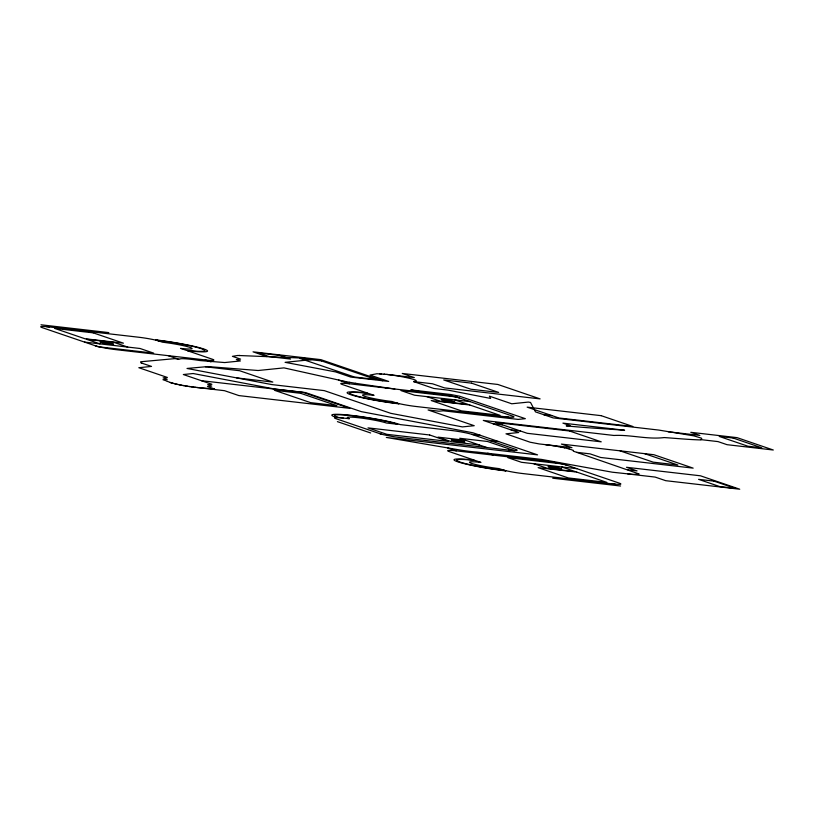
<?xml version="1.0" encoding="UTF-8"?>
<svg xmlns="http://www.w3.org/2000/svg" width="814" height="814" viewBox="0 0 814 814"><rect width="100%" height="100%" fill="white"/><g stroke="black" fill="none" stroke-linecap="round" stroke-linejoin="round"><path stroke-width="1.22" d="M140.629 361.772L174.735 358.648L179.741 359.228A20.859 1.821 9.1 0 1 200.071 360.561L224.705 362.556L240.405 360.958L236.335 359.564L240.578 359.127L232.417 356.349L237.739 355.464L303.581 358.119L311.131 359.676L285.083 362.332L335.683 371.927L350.763 377.075L388.685 381.44L370.014 375.071L376.923 373.738L386.65 374.399A20.859 1.821 9.1 0 1 408.557 378.103A20.859 1.821 9.1 0 1 415.679 381.094L413.543 381.552L433.811 388.471L448.087 390.13L490.608 398.443L489.397 396.153L511.752 403.785L528.337 402.085L530.524 402.462L535.49 411.884L553.123 417.897L658.831 430.077L693.874 435.877L701.281 438.095L701.749 438.604L700.783 439.926C688.624 439.621 676.414 438.38 664.214 437.566C647.435 439.641 630.697 434.595 613.929 435.459L483.292 420.421L518.701 432.529L505.982 433.821L530.118 442.216L539.214 443.935L571.967 447.68L561.395 444.078L653.886 454.721L693.162 468.131L600.661 457.478L590.089 453.876L576.719 452.33M638.959 474.074L632.905 474.409L612.281 472.201L541.554 459.422L476.75 452.035A20.859 1.821 9.1 0 1 458.587 449.766L386.304 437.444L537.566 454.863L472.893 432.783L361.263 411.63L305.403 392.562L274.542 389L193.172 373.524L183.333 374.532L211.884 384.279L207.641 384.717L211.711 386.101L207.468 386.538L214.591 388.97C199.023 387.708 181.471 386.701 167.257 381.339M239.143 355.474L239.713 355.484M379.589 373.779L380.219 373.809M380.921 373.86L381.634 373.911M668.223 431.817L668.894 431.878M384.015 374.114L384.849 374.196M669.851 431.969L670.573 432.041M671.591 432.153L699.867 435.409L690.801 432.315L737.046 437.637L773.3 450.01L727.055 444.688L717.989 441.595L701.007 439.641M40.985 324.786L108.811 332.6M46.266 326.597L138.767 337.24A15.649 1.363 9.1 0 1 159.432 341.158M386.579 374.389L414.326 377.584L402.248 373.463L497.822 384.462L540.12 398.901L444.536 387.902L432.458 383.77L413.726 381.613M84.564 342.104L140.069 348.494L153.663 353.134L98.158 346.744L42.277 327.666A15.649 1.363 9.1 0 1 49.349 326.943M211.009 361.904L205.22 359.93L115.812 349.633A15.649 1.363 9.1 0 1 95.136 345.716M205.443 366.788L239.591 370.716L272.822 382.061L236.701 377.91M338.563 380.077L349.42 383.781L438.838 394.078A15.649 1.363 9.1 0 1 459.503 397.995M470.075 401.607L414.58 395.217L400.987 390.578L456.481 396.967L512.372 416.046A15.649 1.363 9.1 0 1 505.291 416.768M543.681 414.682L552.075 415.649M201.292 380.667L303.042 392.379L349.867 408.363L238.868 395.584L224.522 390.689L196.683 387.474M508.374 417.124L415.883 406.471A15.649 1.363 9.1 0 1 395.207 402.554M493.009 423.728L502.309 424.796M511.09 429.914L520.431 430.982M337.942 417.419A33.72 2.941 9.1 0 1 353.205 415.862A33.72 2.941 9.1 0 1 397.761 424.308L386.355 422.995A20.859 1.821 9.1 0 0 358.791 417.765A20.859 1.821 9.1 0 0 349.348 418.732L335.48 417.134A36.508 3.185 9.1 0 1 351.994 415.445A36.508 3.185 9.1 0 1 400.223 424.593L451.098 430.443A15.649 1.363 9.1 0 1 471.774 434.361L480.464 435.368M489.896 440.557L498.585 441.554M465.771 440.333L438.013 437.138L451.617 441.778L479.365 444.973M627.838 469.831L637.047 470.899L626.475 467.287L700.467 475.803L739.743 489.214L665.74 480.687L655.168 477.085L627.736 473.921M447.598 447.893L456.318 450.864L545.736 461.162A15.649 1.363 9.1 0 1 566.402 465.079M576.984 468.691L521.479 462.301L507.885 457.661L563.39 464.051L619.271 483.129A15.649 1.363 9.1 0 1 612.199 483.852M615.282 484.208L522.781 473.555A15.649 1.363 9.1 0 1 502.106 469.637M552.737 478.205L620.563 486.009M195.747 387.362L194.821 387.25M545.166 444.597L547.12 444.851M192.989 387.016L193.854 387.128M547.059 444.841L553.082 445.716M357.427 383.587L355.474 383.292M191.9 386.864L190.914 386.721M357.478 383.598L394.841 389.011M189.906 386.569L188.899 386.426M187.892 386.263L186.874 386.101M355.413 383.282L349.45 382.285M553.032 445.706L559.076 446.733M185.877 385.938L184.87 385.765M183.872 385.592L182.875 385.419M349.399 382.275L345.645 381.562M181.909 385.236L180.942 385.063M423.911 392.358L410.826 389.886L450.661 394.515L459.442 396.174L525.335 418.671L518.131 419.403L443.203 410.785L438.96 411.212L428.083 409.961L474.236 425.702L462.413 426.902L390.761 413.329L324.277 390.628L271.886 384.595L187.017 368.457L207.885 366.565L258.15 370.512L283.974 367.877L343.803 381.186M559.025 446.723L560.988 447.1M180.006 384.88L179.07 384.696M560.938 447.089L564.56 447.832M343.854 381.196L345.584 381.552M178.174 384.513L177.279 384.32M175.671 383.974L176.424 384.137M564.519 447.822L569.047 448.901M174.796 383.77L174.013 383.598M172.639 383.252L173.29 383.414M171.917 383.068L171.276 382.895M569.078 448.911L573.432 450.407L573.351 451.18L638.858 473.87M170.187 382.58L170.706 382.733M142.236 363.298L151.526 366.412L138.828 367.714L167.379 377.452L163.136 377.889L167.206 379.283L162.963 379.711L167.135 381.135M142.043 363.227L141.412 363.003M644.637 453.663L677.869 465.008L653.204 462.159L619.973 450.824M454.66 399.837L468.254 404.477L440.506 401.282L426.912 396.642M382.692 380.749L320.879 359.646L253.042 351.841L267.033 356.613M385.134 387.606L386.416 388.044M471.774 434.361L515.577 449.318A15.649 1.363 9.1 0 1 508.496 450.04M561.558 466.921L575.162 471.56L547.405 468.365L533.811 463.726M486.914 447.558L459.727 438.278L487.474 441.473L514.662 450.753L400.58 437.617A15.649 1.363 9.1 0 1 379.914 433.699M487.728 453.225L493.325 455.128M168.223 355.667L178.093 359.035M127.727 347.079L114.133 342.44L86.386 339.245L99.98 343.884M381.42 434.218L336.111 418.742A15.649 1.363 9.1 0 1 343.182 418.02M337.403 421.632L370.635 432.967M141.28 362.942L140.781 362.729M397.771 403.429A33.72 2.941 9.1 0 1 353.215 394.983A33.72 2.941 9.1 0 1 368.477 393.427L374.064 395.339A20.859 1.821 9.1 0 0 364.621 396.296A20.859 1.821 9.1 0 0 392.185 401.526L398.982 403.846A36.508 3.185 9.1 0 1 350.753 394.698A36.508 3.185 9.1 0 1 367.267 393.02L342.338 384.503A15.649 1.363 9.1 0 1 349.42 383.781M156.868 340.283A33.72 2.941 9.1 0 1 201.424 348.728A33.72 2.941 9.1 0 1 186.172 350.285L180.586 348.382A20.859 1.821 9.1 0 0 190.018 347.415A20.859 1.821 9.1 0 0 162.454 342.195L155.657 339.876A36.508 3.185 9.1 0 1 203.897 349.013A36.508 3.185 9.1 0 1 187.383 350.702L212.301 359.208A15.649 1.363 9.1 0 1 205.22 359.93M504.68 470.512A33.72 2.941 9.1 0 1 460.124 462.067A33.72 2.941 9.1 0 1 475.376 460.51L480.962 462.423A20.859 1.821 9.1 0 0 471.53 463.38A20.859 1.821 9.1 0 0 499.094 468.61L505.891 470.93A36.508 3.185 9.1 0 1 457.651 461.782A36.508 3.185 9.1 0 1 474.165 460.103L449.247 451.587A15.649 1.363 9.1 0 1 456.318 450.864M569.841 425.498L566.208 425.864C585.673 427.838 605.158 428.785 624.633 430.24L562.922 423.127L569.841 425.498M93.213 332.855L54.67 328.418L84.88 338.726L123.423 343.162L93.213 332.855M279.975 355.453L258.394 352.971L268.966 356.573L290.547 359.066L279.975 355.453M321.54 360.917L299.959 358.435L354.334 376.994L375.915 379.487L321.54 360.917M471.469 383.14L443.711 379.945L470.899 389.224L498.656 392.419L471.469 383.14M601.149 415.659L527.146 407.142L558.872 417.969L632.865 426.485L601.149 415.659M469.77 404.985L431.227 400.549L461.436 410.867L499.979 415.303L469.77 404.985M733.119 438.034L719.24 436.436L747.944 446.235L761.812 447.832L733.119 438.034M300.62 393.294L274.41 390.282L310.663 402.655L336.874 405.667L300.62 393.294M569.505 430.993L495.512 422.476L527.228 433.302L601.231 441.829L569.505 430.993M429.65 434.981L367.989 427.879L386.864 434.33L448.524 441.432L429.65 434.981M714 481.125L698.585 479.344L719.729 486.569L735.144 488.339L714 481.125M576.668 472.069L538.125 467.633L568.335 477.95L606.878 482.387L576.668 472.069M444.241 400.6A6.95 0.611 9.1 0 0 454.751 401.77A6.95 0.611 9.1 0 0 444.668 399.603A6.95 0.611 9.1 0 0 444.241 400.6M103.113 342.999A6.95 0.611 9.1 0 0 113.624 344.169A6.95 0.611 9.1 0 0 103.541 342.002A6.95 0.611 9.1 0 0 103.113 342.999M551.149 467.684A6.95 0.611 9.1 0 0 561.65 468.854A6.95 0.611 9.1 0 0 551.566 466.687A6.95 0.611 9.1 0 0 551.149 467.684M454.436 440.934A6.95 0.611 9.1 0 0 464.936 442.104A6.95 0.611 9.1 0 0 454.853 439.936A6.95 0.611 9.1 0 0 454.436 440.934"/></g></svg>
